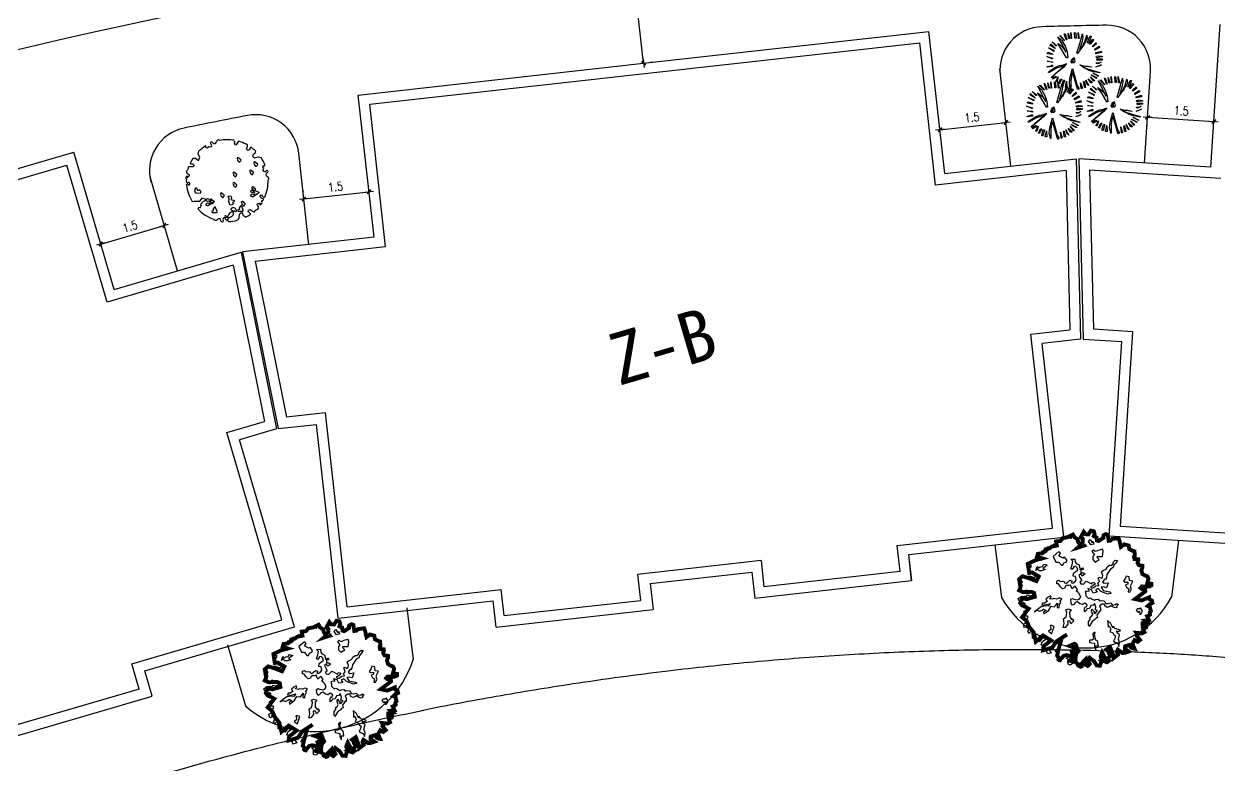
# Model space of a CAD drawing. Extents: x 1035948 to 1665131, y -158296 to 142149.
# Drawn here: x 1372207 to 1405275, y 63970 to 84480 of the extents above; entities that cross this region are included whole.
import ezdxf
from ezdxf.enums import TextEntityAlignment as Align

# ---------------------------------------------------------------- set-up
doc = ezdxf.new("R2010")
doc.units = 0
doc.header["$LTSCALE"] = 200
doc.header["$MEASUREMENT"] = 0
doc.layers.get('0').update_dxf_attribs({"linetype": 'CONTINUOUS'})
doc.layers.get('DEFPOINTS').update_dxf_attribs({"linetype": 'CONTINUOUS'})
for name, color, linetype in [('DL', 21, 'CONTINUOUS'), ('LMLK', 123, 'CONTINUOUS'), ('WLL1', 7, 'CONTINUOUS'), ('枸骨球', 7, 'CONTINUOUS'), ('紫薇', 7, 'CONTINUOUS'), ('香樟', 7, 'CONTINUOUS')]:
    doc.layers.add(name, color=color, linetype=linetype)
doc.styles.add('DIM_FONT', font='SIMPLEX.shx', dxfattribs={"width": 0.8})
doc.styles.add('H1', font='SimSun.ttf')
doc.styles.add('HZTXT', font='COMPLEX', dxfattribs={"width": 0.75, "bigfont": 'HZTXT'})
doc.dimstyles.new('DIMN80', dxfattribs={"dimscale": 0.8, "dimtxt": 300, "dimasz": 1, "dimexe": 250, "dimexo": 300, "dimgap": 150, "dimtad": 1, "dimdec": 0, "dimzin": 0, "dimdsep": 46, "dimtxsty": 'DIM_FONT', "dimblk": '_DIMX', "dimcen": 0.09, "dimclrt": 7, "dimadec": 0, "dimazin": 0, "dimtfac": 1, "dimtdec": 0, "dimtix": 1, "dimtmove": 2, "dimatfit": 3, "dimldrblk": '_DIMX', "dimfxl": 0, "dimtolj": 1, "dimtzin": 0, "dimarcsym": 0})

# ---------------------------------------------------------------- blocks, each defined once
blk = doc.blocks.new('ZW13')
at = {"layer": '紫薇', "color": 3}
for p, q in [((243, 1809), (253, 1845)), ((274, 1753), (243, 1809)), ((250, 1705), (274, 1753)), ((274, 1655), (250, 1705)), ((324, 1670), (274, 1655)), ((422, 1828), (324, 1670)), ((-1033, 1582), (-1063, 1618)), ((-1046, 1548), (-1033, 1582)), ((-990, 1515), (-1046, 1548)), ((-924, 1578), (-990, 1515)), ((-822, 1560), (-924, 1578)), ((1517, 686), (1559, 736)), ((1568, 611), (1517, 686)), ((1532, 513), (1568, 611)), ((1559, 736), (1590, 717)), ((1590, 717), (1631, 741)), ((-1674, -896), (-1580, -884)), ((-1580, -884), (-1329, -883)), ((-1329, -883), (-1200, -731)), ((-1180, -902), (-1297, -1025)), ((-1297, -1025), (-1261, -1091)), ((-1200, -731), (-1060, -788)), ((-1091, -884), (-1180, -902)), ((-1060, -788), (-1091, -884)), ((-35, -659), (75, -637)), ((-4, -790), (-35, -659)), ((-17, -900), (-4, -790)), ((13, -991), (-17, -900)), ((52, -1068), (13, -991)), ((137, -1054), (52, -1068)), ((75, -637), (95, -676)), ((105, -728), (84, -803)), ((84, -803), (229, -858)), ((95, -676), (105, -728)), ((179, -1005), (137, -1054)), ((216, -923), (158, -948)), ((158, -948), (179, -1005)), ((229, -858), (216, -923)), ((1404, -656), (1418, -610)), ((1436, -724), (1404, -656)), ((1418, -610), (1460, -598)), ((1474, -759), (1436, -724)), ((1460, -598), (1497, -635)), ((1540, -768), (1474, -759)), ((1497, -635), (1551, -696)), ((1551, -696), (1600, -704)), ((-1364, -1174), (-1421, -1230)), ((-1302, -1175), (-1364, -1174)), ((-1302, -1175), (-1261, -1091)), ((-728, -1322), (-797, -1354)), ((-797, -1354), (-767, -1396)), ((-767, -1396), (-581, -1396)), ((-767, -1396), (-767, -1396)), ((-675, -1166), (-736, -1251)), ((-736, -1251), (-725, -1257)), ((-546, -1346), (-611, -1174))]:
    blk.add_line(p, q, dxfattribs=at)
at = {"layer": '紫薇', "color": 6}
for p, q in [((1075, 1145), (1086, 1208)), ((-1482, -524), (-1546, -426)), ((-1538, -337), (-1485, -277)), ((-1307, -535), (-1482, -524)), ((-1481, -278), (-1431, -379)), ((-1431, -379), (-1353, -379)), ((-1285, -480), (-1307, -535)), ((456, -1259), (387, -1292)), ((387, -1292), (417, -1333)), ((417, -1333), (417, -1333)), ((417, -1333), (603, -1333)), ((509, -1103), (448, -1188)), ((448, -1188), (459, -1194)), ((638, -1283), (573, -1112))]:
    blk.add_line(p, q, dxfattribs=at)
at = {"layer": '紫薇', "color": 3}
for points in [[(996, 1554, 0.458896), (940, 1494, -1.384087), (802, 1522, 0.154486), (834, 1666, 0.399915), (802, 1694, 0.046838), (770, 1690, -0.59472)], [(-1754, 851, 0.458896), (-1685, 807, -1.384087), (-1689, 666, 0.154486), (-1836, 672, 0.399915), (-1858, 637, 0.046838), (-1848, 606, -0.59472)], [(1091, -370), (1320, -458, -0.607385), (1327, -523), (1091, -680, -1.869813), (1091, -566, 1.869813), (1091, -484, -1.869813), (1091, -370, -3.299345)], [(-928, -774), (-699, -862, -0.607385), (-692, -927), (-928, -1084, -1.869813), (-928, -969, 1.869813), (-928, -888, -1.869813), (-928, -774, -3.299345)], [(1200, -1282, 0.03423), (1256, -1262, 0.063985), (1294, -1239, 0.500016), (1289, -1073, -0.670073), (1307, -992, 0.019354), (1401, -973, -1.005451), (1407, -997, 1.082377), (1421, -1042, 0.409629), (1480, -903, -0.56295), (1521, -849, 0.100146), (1533, -848, 0.066196)], [(-21, -1800, -0.54974), (57, -1596, 0.452185), (192, -1364, -0.925414), (266, -1332, 0.875639), (338, -1307, 0.465482), (118, -1191, 0.808244), (139, -1309, -0.987341), (138, -1363, 0.341272), (-9, -1474, -0.323697), (-201, -1629, 0.546166), (-271, -1751, -1.29929), (-368, -1773, 0.756879), (-537, -1718, -0.622428), (-692, -1698, -1.164409)], [(961, -1481, 0.458896), (923, -1408, -1.384087), (997, -1288, 0.154486), (1121, -1367, 0.399915), (1158, -1347, 0.046838), (1165, -1315, -0.59472)]]:
    blk.add_lwpolyline(points, format="xyb", dxfattribs=at)
for points in [[(-1627, 1070), (-1512, 1066), (-1383, 963), (-1319, 1100), (-1392, 1256), (-1373, 1376)], [(1075, 1145), (1165, 1083), (1331, 1128), (1446, 1088)], [(1189, 1391), (1165, 1279), (1086, 1208)], [(741, -1606), (644, -1546), (583, -1392), (459, -1479), (445, -1650), (369, -1744)]]:
    blk.add_lwpolyline(points, dxfattribs=at)
for centre, radius, start, end in [((-795, 1744), 51.7, 27.9173, 237.5825), ((-868, 1630), 83.4, 303.0151, 57.5825), ((-668, 1812), 92.2, 207.9173, 356.4026), ((-489, 1800), 86.7, 48.8054, 176.4026), ((-84, 49), 1850, 80.2804, 100.8372), ((-84, 49), 1850, 62.488, 74.1006), ((-84, 49), 1850, 62.488, 63.9699), ((-84, 49), 1850, 121.957, 134.1734), ((-84, 49), 1850, 46.511, 54.4587), ((-84, 49), 1850, 21.957, 34.1734), ((-1546, 256), 438, 136.1057, 143.9475), ((-84, 49), 1850, 162.488, 163.9699), ((-84, 49), 1850, 146.511, 154.4587), ((-1848, 175), 108, 142.4288, 217.9242), ((-84, 49), 1850, 178.1396, 182.3727), ((-1915, 227), 23.2, 313.3673, 142.4288), ((-1825, 437), 104, 158.5919, 264.8551), ((-1761, 412), 173, 143.9475, 158.5919), ((-1890, 200), 12.7, 133.3673, 313.9902), ((-1021, -700), 1238, 129.5553, 133.9902), ((-1838, 289), 44.5, 309.5553, 84.8551), ((1609, 546), 83.4, 203.0151, 317.5825), ((-84, 49), 1850, 336.1791, 0.8372), ((1753, 318), 92.2, 107.9173, 256.4026), ((1709, 455), 51.7, 287.9173, 137.5825), ((1711, 144), 86.7, 308.8054, 76.4026), ((-1808, 85), 168, 222.2525, 236.3782), ((-2163, -40), 263, 335.2731, 339.249), ((-84, 49), 1850, 186.1791, 210.7411), ((-1884, -145), 34.6, 31.2858, 159.249), ((-1891, -39), 18, 236.3782, 309.7518), ((-1838, -103), 64.9, 20.3451, 129.7518), ((-1819, -106), 41.5, 211.2858, 313.2681), ((-1826, -99), 51.6, 313.2681, 20.3451), ((-84, 49), 1850, 330.9986, 332.3727), ((1525, -778), 18, 26.3782, 33.1764), ((1391, -844), 168, 12.2525, 26.3782), ((1760, -913), 263, 125.2731, 127.4492), ((-84, 49), 1850, 223.7489, 250.8372), ((-743, -1289), 36.8, 294.914, 60.505), ((-645, -1187), 36.8, 20.6116, 144.353), ((-581, -1359), 36.8, 270, 20.6116), ((-531, -1393), 2.21, 270, 20.6116), ((-160, -1589), 42.9, 25.545, 262.4723), ((-127, -1613), 42.9, 349.4417, 82.4723), ((-70, -1661), 42.9, 286.5981, 110.4312), ((-84, 49), 1850, 296.511, 304.4587), ((-84, 49), 1850, 312.488, 313.9699), ((-142, -1658), 42.9, 138.3085, 269.9924), ((-100, -1709), 42.9, 169.0267, 9.3228), ((-84, 49), 1850, 271.957, 284.1734)]:
    blk.add_arc(centre, radius, start, end, dxfattribs=at)
at = {"layer": '紫薇', "color": 6}
for centre, radius, start, end in [((405, 1047), 42.9, 25.545, 262.4723), ((423, 978), 42.9, 138.3085, 269.9924), ((466, 927), 42.9, 169.0267, 9.3228), ((438, 1023), 42.9, 349.4417, 82.4723), ((496, 975), 42.9, 286.5981, 110.4312), ((1160, 859), 42.9, 25.545, 262.4723), ((1178, 790), 42.9, 138.3085, 269.9924), ((1220, 739), 42.9, 169.0267, 9.3228), ((1193, 835), 42.9, 349.4417, 82.4723), ((1250, 787), 42.9, 286.5981, 110.4312), ((217, 388), 42.9, 25.545, 262.4723), ((235, 319), 42.9, 138.3085, 269.9924), ((277, 268), 42.9, 169.0267, 9.3228), ((250, 364), 42.9, 349.4417, 82.4723), ((307, 316), 42.9, 286.5981, 110.4312), ((971, 482), 42.9, 25.545, 262.4723), ((989, 413), 42.9, 138.3085, 269.9924), ((1031, 362), 42.9, 169.0267, 9.3228), ((1004, 458), 42.9, 349.4417, 82.4723), ((1061, 410), 42.9, 286.5981, 110.4312), ((-1484, -386), 73.6, 137.9903, 212.6767), ((-1483, -279), 2.21, 26.4023, 137.9903), ((-1353, -452), 73.6, 338.152, 90), ((-349, -553), 42.9, 25.545, 262.4723), ((-316, -577), 42.9, 349.4417, 82.4723), ((217, -82), 42.9, 25.545, 262.4723), ((235, -152), 42.9, 138.3085, 269.9924), ((277, -203), 42.9, 169.0267, 9.3228), ((250, -106), 42.9, 349.4417, 82.4723), ((307, -155), 42.9, 286.5981, 110.4312), ((1065, -271), 42.9, 25.545, 262.4723), ((1083, -340), 42.9, 138.3085, 269.9924), ((1125, -391), 42.9, 169.0267, 9.3228), ((1098, -295), 42.9, 349.4417, 82.4723), ((1156, -343), 42.9, 286.5981, 110.4312), ((-820, -836), 42.9, 25.545, 262.4723), ((-802, -905), 42.9, 138.3085, 269.9924), ((-760, -956), 42.9, 169.0267, 9.3228), ((-787, -860), 42.9, 349.4417, 82.4723), ((-730, -908), 42.9, 286.5981, 110.4312), ((-331, -622), 42.9, 138.3085, 269.9924), ((-289, -673), 42.9, 169.0267, 9.3228), ((-258, -625), 42.9, 286.5981, 110.4312), ((594, -930), 42.9, 25.545, 262.4723), ((612, -999), 42.9, 138.3085, 269.9924), ((654, -1050), 42.9, 169.0267, 9.3228), ((627, -954), 42.9, 349.4417, 82.4723), ((684, -1002), 42.9, 286.5981, 110.4312), ((441, -1226), 36.8, 294.914, 60.505), ((539, -1125), 36.8, 20.6116, 144.353), ((603, -1296), 36.8, 270, 20.6116), ((653, -1331), 2.21, 270, 20.6116)]:
    blk.add_arc(centre, radius, start, end, dxfattribs=at)
at = {"layer": '紫薇', "color": 6, "style": 'HZTXT', "oblique": -180, "text_generation_flag": 4, "width": 0.75, "flags": 9}
for tag in ['YSIZE', 'XSIZE']:
    blk.add_attdef(tag, (-67, 18), '', height=0.433, rotation=180, dxfattribs=at)
blk = doc.blocks.new('ZW11')
at = {"layer": '枸骨球', "color": 85, "linetype": 'Continuous'}
for points in [[(-1137, 1845), (-826, 1553), (-588, 1132), (-433, 675), (-378, 235), (-469, 235), (-826, 848), (-1146, 1333), (-991, 1242), (-799, 1059), (-625, 848), (-561, 693), (-533, 693), (-817, 1278), (-1137, 1845)], [(-954, 1937), (-625, 1544), (-680, 1571), (-991, 1909), (-954, 1937)], [(-652, 2065), (-588, 2065), (-442, 1608), (-497, 1635), (-652, 2065)], [(-351, 2120), (-222, 1699), (-286, 1699), (-286, 1727), (-314, 1727), (-351, 2120)], [(-131, 2184), (-76, 1727), (-76, 1699), (-104, 1699), (-131, 2184)], [(143, 2184), (235, 2120), (263, 1727), (171, 1727), (143, 2184)], [(747, 2065), (775, 1781), (720, 1480), (555, 931), (537, 876), (720, 1086), (747, 1086), (381, 565), (354, 565), (354, 601), (327, 601), (546, 1315), (747, 2065)], [(418, 2184), (509, 1699), (445, 1699), (418, 2184)], [(1086, 1974), (1113, 1727), (1012, 1507), (875, 1297), (811, 1086), (747, 1086), (747, 1113), (958, 1525), (1086, 1974)], [(1333, 1882), (1424, 1882), (1241, 1388), (1150, 1388), (1177, 1480), (1333, 1882)], [(-1869, 995), (-1448, 812), (-1448, 720), (-1869, 995)], [(-1686, 1297), (-1320, 931), (-1384, 967), (-1723, 1178), (-1686, 1297)], [(-1567, 1452), (-1229, 1178), (-1229, 1150), (-1293, 1150), (-1567, 1452)], [(1543, 1662), (1607, 1571), (1360, 1297), (1360, 1269), (1296, 1269), (1296, 1360), (1543, 1662)], [(1790, 1388), (1845, 1297), (1543, 1059), (1543, 1086), (1516, 1086), (1543, 1150), (1790, 1388)], [(2028, 1113), (2064, 1022), (1699, 812), (1699, 903), (2028, 1113)], [(-1997, 327), (-1540, 199), (-1540, 171), (-1567, 171), (-1567, 144), (-1595, 144), (-1997, 327)], [(-1906, 656), (-1540, 537), (-1540, 473), (-1933, 537), (-1933, 601), (-1906, 656)], [(107, 263), (171, -48), (107, -167), (-58, -167), (-122, -76), (-85, 62), (6, 181), (107, 235), (107, 263)], [(52, 144), (52, 107), (-76, -167), (-76, -194), (52, -48), (52, 144)], [(2119, 720), (2211, 720), (2211, 629), (1790, 537), (1790, 629), (2119, 720)], [(2001, 382), (2275, 354), (2275, 290), (2183, 290), (1881, 235), (1845, 263), (1817, 290), (1845, 354), (2001, 382)], [(1881, 144), (2275, 144), (2275, 53), (1881, 16), (1881, 53), (1845, 107), (1881, 144)], [(-1960, -39), (-1567, -76), (-1540, -76), (-1540, -130), (-1960, -39)], [(-1631, -350), (-1540, -350), (-1540, -441), (-1960, -496), (-1960, -441), (-1933, -441), (-1631, -377), (-1631, -350)], [(-469, -222), (-689, -496), (-1064, -798), (-1411, -1082), (-1521, -1210), (-1567, -1320), (-1595, -1292), (-1631, -1292), (-1595, -1228), (-680, -405), (-652, -377), (-1229, -570), (-1759, -881), (-1842, -899), (-1869, -899), (-1842, -835), (-1311, -496), (-1000, -368), (-716, -314), (-469, -222)], [(-12, -588), (226, -1430), (354, -1905), (473, -2115), (473, -2179), (445, -2179), (445, -2207), (418, -2207), (418, -2179), (381, -2179), (16, -899), (-12, -899), (-12, -926), (-94, -1219), (-131, -1530), (-131, -2179), (-168, -2179), (-168, -2143), (-250, -1768), (-213, -1356), (-12, -588)], [(564, -314), (994, -405), (1022, -405), (1022, -441), (784, -405), (784, -469), (811, -469), (967, -533), (967, -561), (903, -561), (564, -314)], [(967, -561), (2092, -899), (2092, -926), (1488, -816), (1205, -716), (967, -561)], [(1058, -405), (1452, -469), (1452, -496), (1058, -405)], [(2211, -314), (2092, -387), (1946, -441), (1790, -469), (2211, -314)], [(2183, -103), (2001, -213), (1900, -240), (1845, -222), (1817, -167), (2028, -167), (2183, -103)], [(-1265, -1173), (-1229, -1265), (-1540, -1411), (-1503, -1320), (-1265, -1173)], [(-1110, -1228), (-1201, -1594), (-1293, -1594), (-1293, -1539), (-1265, -1539), (-1110, -1228)], [(-927, -1411), (-835, -1411), (-1018, -1750), (-1018, -1777), (-1046, -1750), (-1082, -1750), (-1082, -1722), (-927, -1411)], [(-716, -1503), (-625, -1503), (-744, -1960), (-808, -1960), (-808, -1932), (-835, -1932), (-716, -1503)], [(-469, -1567), (-442, -2051), (-533, -2051), (-533, -2024), (-561, -2024), (-469, -1567)], [(601, -1686), (747, -2115), (720, -2115), (720, -2143), (656, -2143), (601, -1686)], [(839, -1594), (903, -1594), (994, -2051), (930, -2051), (930, -2024), (903, -2024), (839, -1594)], [(1022, -1503), (1241, -1905), (1177, -1868), (1150, -1868), (1022, -1503)], [(1205, -1384), (1479, -1631), (1479, -1686), (1388, -1686), (1205, -1384)], [(1360, -1228), (1699, -1539), (1634, -1539), (1634, -1567), (1607, -1539), (1360, -1228)], [(1452, -1082), (1845, -1292), (1845, -1356), (1424, -1109), (1452, -1082)], [(1543, -926), (1973, -1137), (1973, -1201), (1543, -926)]]:
    blk.add_lwpolyline(points, dxfattribs=at)
blk = doc.blocks.new('W6')
at = {"color": 0, "linetype": 'ByBlock'}
for points in [[(0.3, 12.2), (0.51, 12.71), (0.94, 12.93), (1.29, 12.68), (1.29, 12.38), (1.38, 12.03), (1.59, 12.03), (1.98, 12.42), (2.49, 12.59), (2.58, 12.38), (2.79, 12.38), (3.05, 12.54), (3.31, 12.2), (3.26, 11.86), (3.43, 11.9), (3.91, 12.2), (4.21, 12.24), (4.29, 11.86), (4.17, 11.43), (4.64, 11.68), (4.68, 11.05), (5.03, 11), (5.11, 11.43), (5.11, 11.77), (5.59, 11.73), (5.71, 11.82), (5.8, 11.43), (5.59, 11.08), (5.92, 11.08), (6.27, 11.43), (6.53, 11.08), (6.44, 10.73), (6.44, 10.4), (6.4, 9.96), (6.71, 10.05), (6.87, 10.4), (7.18, 10.05), (7.56, 10.35), (7.69, 10.65), (7.81, 10.4), (8.11, 10.4), (7.9, 10.01), (7.69, 9.63), (8.08, 9.32), (8.25, 9.66), (8.37, 9.37), (8.76, 9.54), (9.15, 9.63), (9.23, 9.24), (8.93, 8.89), (8.59, 8.72), (8.59, 8.33), (8.76, 7.86), (8.93, 8.21), (9.28, 7.86), (9.28, 8.38), (9.62, 8.51), (9.71, 8.77), (9.84, 8.29), (9.97, 7.98), (9.71, 7.73), (9.67, 7.47), (10, 7.6), (10.05, 7.17), (10.05, 6.91), (9.79, 6.74), (9.58, 6.53), (9.79, 6.27), (10.05, 6.53), (10.31, 6.7), (10.74, 6.4), (11.12, 6.02), (10.95, 5.88), (10.27, 5.79), (9.92, 5.41), (9.67, 5.02), (8.93, 5.28), (9.41, 4.6), (10.05, 4.72), (10.53, 5.02), (11.09, 4.77), (11.39, 5.11), (11.68, 4.72), (11.68, 4.34), (11.17, 4.42), (10.65, 4.34), (9.88, 3.83), (10.65, 3.56), (11.09, 3.74), (11.98, 3.39), (12.19, 3.44), (12.33, 2.92), (11.86, 2.67), (11.3, 2.58), (11.12, 2.11), (10.74, 1.67), (11.17, 1.41), (11.98, 1.63), (12.33, 1.25), (12.07, 0.81), (11.65, 1.02), (11.09, 0.81)], [(11.09, 0.81), (11.72, 0.34), (12.03, 0.04), (12.33, 0.17), (12.59, -0.13), (12.24, -0.47), (11.86, -0.52), (11.6, -1.03), (11.25, -0.64), (10.83, -0.99), (10.7, -1.42), (11.6, -1.64), (11.39, -1.64), (11.81, -1.33), (12.19, -1.89), (12.03, -2.27), (11.56, -2.32), (11.17, -2.27), (10.95, -2.59), (10.74, -2.27), (10.39, -2.5), (10.53, -3.05), (11.09, -3.31), (11.21, -3.66), (11.56, -3.48), (11.51, -3.99), (11.3, -4.22), (10.86, -4.13), (10.48, -4.22), (10.05, -3.99), (9.84, -4.22), (9.79, -4.55), (9.32, -4.3), (8.9, -3.83), (8.25, -3.61), (7.69, -3.57), (7.22, -3.22), (7.43, -3.78), (8.16, -3.95), (7.9, -4.3), (8.16, -4.81), (8.46, -4.51), (9.06, -5.11), (9.41, -5.71), (9.97, -5.29), (10.18, -5.97), (9.75, -6.06), (9.32, -6.49), (9.53, -6.74), (9.06, -6.97), (8.81, -6.66), (8.55, -7.09), (7.95, -6.83), (7.52, -6.23), (6.96, -6.27), (6.87, -6.74), (7.34, -6.88), (8.04, -7.39), (7.73, -7.65), (7.99, -8.04), (7.9, -8.25), (7.34, -8.08), (7.3, -8.34), (7.43, -8.64), (7.13, -8.64), (6.78, -8.64), (6.62, -8.81), (6.32, -8.42), (6.23, -8.98), (6.53, -9.28), (6.06, -9.49), (5.89, -9.28), (5.33, -9.23), (5.06, -9.84), (5.37, -9.79), (5.45, -10.1), (4.81, -10.27), (4.64, -9.97), (4.17, -9.58), (3.96, -9.84), (3.73, -9.46), (3.4, -9.49), (3.4, -10.02), (3.87, -10.23), (3.61, -10.49), (3.22, -10.44), (2.96, -10.05), (2.58, -10.18), (2.28, -9.79), (1.8, -9.41), (2.06, -9.32), (1.72, -9.97), (1.12, -9.97), (0.94, -10.32), (1.24, -10.23), (1.46, -10.53), (1.33, -10.7), (0.26, -11.21), (-0.13, -10.65), (-0.17, -10.05), (-0.04, -9.79), (-0.39, -9.54), (-0.26, -9.02), (-0.42, -8.6), (-0.73, -8.34), (-0.95, -8.81), (-0.82, -9.32), (-1.25, -9.67), (-1.07, -9.93), (-0.9, -10.32), (-1.29, -11.21), (-1.72, -10.79), (-2.07, -10.4), (-2.37, -10.65), (-2.66, -10.4), (-3.17, -10.74), (-3.61, -10.61), (-3.96, -10.1), (-3.61, -9.63), (-3.82, -9.16), (-3.61, -8.64), (-3.48, -8.25), (-3.73, -8.04), (-4.03, -8.64), (-4.29, -8.37), (-4.43, -8.69), (-4.34, -9.23), (-4.94, -9.23), (-5.54, -8.81), (-5.89, -9.23), (-6.15, -8.85), (-6.31, -8.51), (-6.75, -8.34), (-6.62, -8.08), (-6.7, -7.52), (-6.75, -7.22), (-6.62, -7.09), (-6.87, -6.79), (-7.39, -7.44), (-7.22, -7.83), (-7.99, -7.6), (-7.99, -7.09), (-8.38, -6.88), (-8.25, -6.41), (-7.95, -6.27), (-8.34, -5.88), (-8.76, -6.18), (-8.81, -6.18), (-9.06, -5.85), (-8.72, -5.55), (-9.06, -5.03), (-9.32, -5.08), (-9.53, -4.81), (-9.28, -4.69), (-9.23, -4.13), (-10.06, -4.34), (-10.06, -3.92), (-10.06, -3.48), (-10.3, -3.39), (-10.57, -3.22), (-10.62, -3.01), (-10.74, -2.32), (-10.86, -2.24), (-10.78, -2.15), (-10.53, -1.68), (-11, -1.55), (-11.21, -1.38), (-10.74, -1.12), (-10.3, -0.47), (-9.88, -0.47), (-9.32, 0), (-9.02, -0.31), (-9.02, 0.39), (-9.32, 0.73), (-9.76, 0.13), (-9.92, 0.39), (-10.44, 0.39), (-10.62, 0), (-11.04, 0.08), (-11.21, 0.25), (-11.77, 0.6), (-11.39, 0.86), (-11.21, 1.5), (-11.95, 1.67), (-11.81, 2.36), (-11.25, 2.53), (-10.95, 2.44), (-10.78, 2.83), (-10.14, 2.92), (-10.06, 3.22), (-10.23, 3.48), (-10.62, 4.07), (-11.04, 4.21), (-11.3, 4.51), (-11.16, 4.86), (-10.78, 4.98), (-10.09, 5.02), (-10.14, 5.37), (-10.53, 5.76), (-10.3, 6.35), (-10.57, 6.79), (-10.18, 7.05), (-9.45, 6.96), (-8.97, 7.12), (-9.06, 7.65), (-9.5, 7.98), (-9.23, 8.42), (-8.59, 8.72), (-8.29, 9.19), (-8.38, 9.63), (-7.43, 9.71), (-7.39, 9.54), (-6.75, 9.66), (-6.75, 9.93), (-6.78, 10.26), (-6.66, 10.35), (-6.62, 10.35), (-6.15, 10.19), (-5.63, 10.49), (-5.68, 10.65), (-5.63, 11.08), (-5.36, 11.08), (-4.94, 10.87), (-4.17, 10.91), (-4.17, 11.05), (-3.96, 11.34), (-4, 11.56), (-3.87, 11.9), (-3.31, 12.15), (-2.49, 11.94), (-2.28, 12.42), (-2.49, 12.68), (-2.1, 12.68), (-1.93, 12.38), (-1.84, 11.59), (-1.98, 11), (-1.72, 10.78), (-1.46, 10.96), (-1.37, 11.56), (-1.03, 11.59), (-0.73, 11.05), (0.05, 10.01), (0.35, 9.75), (0.6, 10.91), (0.26, 11.26), (0, 11.73), (0.05, 12.24), (0.3, 12.2)]]:
    blk.add_lwpolyline(points, dxfattribs=at)
for points in [[(2.49, 11.09), (1.89, 10.75), (2.11, 10.53), (2.11, 10.19), (2.36, 9.93), (2.71, 10.27), (2.54, 10.53), (3.09, 10.61), (2.97, 10.83)], [(-1.81, 8.94), (-2.27, 9.03), (-2.87, 9.33), (-2.96, 8.73), (-3.65, 8.68), (-3.78, 8.16), (-3.39, 8.04), (-2.84, 7.7), (-2.66, 8), (-2.71, 8.47), (-2.32, 8.43), (-2.19, 8.04), (-1.67, 8.29), (-1.5, 8.64), (-0.94, 8.51), (-0.9, 8.81), (-1.46, 9.11)], [(-0.6, 0.91), (-0.21, 0.91), (0.26, 1.42), (0.13, 1.72), (0.34, 2.06), (0.56, 2.45), (0.43, 2.66), (0.39, 3.14), (0.69, 3.35), (0.6, 3.69), (0.64, 4.13), (0.91, 4.38), (1.12, 4.47), (1.16, 4.94), (1.03, 5.33), (1.42, 5.72), (1.33, 6.19), (1.16, 6.49), (1.33, 6.71), (1.46, 6.66), (1.67, 6.41), (1.81, 6.53), (1.94, 6.23), (1.81, 5.89), (1.55, 5.41), (1.72, 5.11), (1.85, 4.77), (1.59, 4.34), (1.25, 4.26), (1.25, 3.87), (1.55, 3.39), (1.98, 3.57), (2.54, 3.57), (2.49, 3.35), (2.79, 3.18), (3.18, 2.88), (3.66, 3.01), (3.82, 2.71), (4.08, 2.49), (4.34, 2.06), (5.24, 1.51), (4.94, 1.42), (4.34, 1.42), (4, 1.72), (3.61, 1.68), (3.44, 1.97), (3.09, 2.15), (2.54, 1.94), (2.15, 2.02), (2.41, 2.24), (2.67, 2.54), (2.84, 2.36), (2.92, 2.58), (2.41, 3.01), (2.28, 2.63), (1.76, 2.71), (1.12, 2.49), (1.46, 2.24), (1.51, 1.85), (2.06, 1.59), (2.11, 1.12), (2.33, 1.03), (2.62, 0.69), (2.06, 0.69), (1.67, 0.86), (1.81, 0.99), (1.37, 1.16), (1.07, 0.69), (1.33, 0.3), (1.21, -0.13), (0.86, -0.56), (0.99, -0.99), (1.25, -1.12), (1.46, -1.46), (1.07, -1.72), (0.39, -1.76), (0.22, -1.46), (0.34, -1.2), (0.48, -0.6), (0.34, -0.26), (0, 0), (-0.64, -0.26), (-0.81, -0.43), (-1.12, -0.82), (-1.37, -0.56), (-1.97, -0.99), (-1.76, -1.24), (-1.46, -1.54), (-2.15, -1.81), (-2.06, -2.15), (-2.06, -2.57), (-1.89, -2.75), (-1.63, -2.84), (-1.5, -3.26), (-1.93, -3.65), (-2.36, -3.95), (-2.41, -4.26), (-2.87, -4.26), (-3.01, -3.91), (-2.79, -3.69), (-2.84, -3.26), (-2.75, -2.92), (-2.57, -2.88), (-2.49, -2.62), (-2.71, -2.32), (-3.01, -1.93), (-2.87, -1.51), (-2.62, -1.72), (-2.49, -1.46), (-2.62, -1.08), (-3.05, -0.82), (-3.69, -0.9), (-3.74, -1.33), (-4.29, -1.29), (-4.64, -0.82), (-4.81, -0.51), (-5.24, -0.6), (-5.54, -0.94), (-5.45, -1.24), (-4.98, -1.51), (-5.11, -1.76), (-5.8, -1.51), (-6.44, -1.42), (-6.79, -1.76), (-6.83, -1.03), (-6.31, -0.99), (-6.01, -0.78), (-5.84, -0.34), (-4.98, -0.09), (-5.24, 0.3), (-4.94, 0.48), (-4.86, 0.04), (-4.38, 0.04), (-4.38, 0.48), (-4.17, 0.82), (-3.78, 0.26), (-4.17, 0), (-3.9, -0.3), (-3.52, -0.17), (-2.96, 0.18), (-2.71, -0.13), (-2.41, 0), (-2.36, 0.26), (-2.32, 0.48), (-2.87, 0.99), (-2.71, 1.33), (-2.36, 2.02), (-2.66, 2.11), (-2.57, 2.41), (-2.32, 2.58), (-2.02, 2.15), (-1.84, 1.76), (-1.59, 2.02), (-1.72, 2.36), (-2.02, 2.71), (-2.06, 3.27), (-2.49, 3.09), (-2.79, 3.35), (-3.48, 3.14), (-3.6, 3.39), (-3.39, 3.74), (-3.52, 3.91), (-3.9, 4), (-4.56, 3.74), (-4.81, 4.08), (-5.02, 4.56), (-5.41, 4.73), (-5.71, 5.16), (-5.71, 5.54), (-5.93, 5.76), (-6.35, 5.89), (-6.62, 6.19), (-6.57, 6.58), (-6.1, 6.32), (-5.71, 5.93), (-5.28, 5.84), (-5.02, 5.33), (-4.04, 4.69), (-3.48, 4.6), (-3.14, 4.43), (-3.22, 4.26), (-2.71, 3.91), (-2.49, 4.21), (-2.57, 4.94), (-1.67, 4.64), (-1.84, 4.08), (-1.76, 3.69), (-1.16, 4.04), (-0.94, 5.24), (-0.73, 5.46), (-0.56, 4.86), (-1.03, 3.61), (-1.54, 3.14), (-1.29, 2.66), (-0.86, 2.97), (-0.73, 2.24), (-1.33, 1.94), (-1.54, 1.29), (-1.07, 1.51), (-1.03, 1.08), (-0.99, 0.82)], [(7.52, 6.75), (6.75, 6.96), (6.41, 6.53), (6.02, 6.41), (6.19, 6.71), (5.97, 7.18), (5.84, 6.88), (5.63, 6.19), (5.2, 5.8), (5.5, 5.76), (4.64, 5.33), (4.17, 4.81), (4.69, 4.86), (5.37, 4.9), (5.15, 5.11), (5.76, 5.38), (6.14, 5.2), (6.41, 5.76), (6.83, 5.98), (6.96, 6.23), (7.39, 6.14), (7.9, 5.89), (8.08, 6.19), (8.34, 6.66), (8.85, 6.83), (8.17, 6.96)], [(-10.35, 1.72), (-9.75, 2.06), (-9.97, 2.24), (-9.49, 2.36), (-9.37, 1.85), (-9.97, 1.42)], [(-6.72, 2.16), (-6.29, 2.6), (-6.72, 3.32), (-7.15, 2.89), (-7.29, 3.03), (-7.29, 3.9), (-8.16, 4.03), (-8.59, 3.9), (-8.44, 3.32), (-8.3, 3.03), (-8.16, 2.6), (-8.44, 2.31), (-8.16, 2.02), (-7.58, 2.45), (-7.29, 2.16)], [(8.71, 2.74), (8.71, 3.17), (7.85, 3.03), (7.7, 2.74), (6.84, 2.45), (6.26, 2.6), (6.55, 2.16), (7.55, 2.31), (7.7, 2.02), (7.7, 1.59), (8.13, 1.59), (8.28, 2.45), (8.86, 2.45), (9.44, 2.74)], [(2.28, -1.72), (2.67, -2.02), (3.52, -1.97), (4.04, -1.59), (3.87, -1.42), (4.3, -1.29), (4.77, -1.76), (4.26, -1.93), (4.3, -2.36), (4.86, -2.32), (5.45, -2.75), (5.45, -3.14), (4.73, -2.96), (3.91, -3.09), (3.52, -2.62), (2.75, -2.49), (2.28, -2.66), (2.11, -2.27)], [(9.45, -0.69), (8.98, -0.82), (8.81, -1.08), (8.64, -0.73), (8.29, -1.16), (8.55, -1.38), (8.47, -1.81), (8.81, -2.02), (9.24, -1.46), (8.9, -1.38), (9.54, -0.99), (9.84, -1.59), (10.27, -1.03), (9.8, -0.26)], [(-6.29, -2.6), (-6.57, -2.45), (-7.15, -2.88), (-7, -3.17), (-7.29, -3.75), (-7.43, -3.89), (-7.87, -3.6), (-8.16, -3.89), (-7.29, -4.9), (-6.29, -4.47), (-6.29, -3.89), (-5.71, -3.46), (-5.71, -3.17), (-6.14, -3.03)], [(2.62, -8.29), (2.36, -7.73), (2.54, -7.31), (2.33, -6.88), (2.15, -6.66), (2.41, -6.19), (2.67, -6.66), (3.01, -6.58), (2.75, -6.19), (2.33, -5.71), (1.64, -5.29), (1.72, -4.77), (1.51, -4.51), (1.07, -4.17), (1.85, -4.21), (1.89, -3.83), (1.25, -3.78), (0.99, -3.53), (0.73, -3.65), (0.3, -3.35), (0.13, -3.78), (0.34, -4.29), (0.26, -4.81), (0.39, -5.07), (0.3, -5.59), (0, -5.29), (-0.26, -5.41), (0, -5.84), (0.34, -6.23), (0.78, -6.01), (1.07, -6.49), (1.07, -6.83), (1.42, -6.96), (1.33, -6.19), (1.16, -5.46), (1.64, -5.84), (1.59, -6.36), (1.72, -7.09), (2.02, -7.48)], [(-5.5, -7.82), (-5.24, -7.52), (-5.45, -7.26), (-5.5, -6.83), (-5.89, -6.62), (-5.71, -6.01), (-5.37, -6.44), (-5.15, -6.79), (-4.94, -6.36), (-4.72, -7.01), (-4.72, -7.48), (-5.07, -7.65), (-4.77, -8.04)], [(6.55, -5.19), (6.11, -5.04), (5.25, -4.76), (5.11, -5.19), (5.11, -5.48), (5.54, -5.33), (5.83, -5.33), (6.11, -5.77)]]:
    blk.add_lwpolyline(points, close=True, dxfattribs=at)
blk = doc.blocks.new('ZW01')
at = {"layer": '香樟', "color": 3, "const_width": 115, "elevation": 48501}
blk.add_lwpolyline([(-321, 1541), (-239, 1614), (-313, 1702), (-326, 1782), (-421, 1846), (-459, 1913), (-467, 1926), (-623, 1848), (-771, 1819), (-839, 1735), (-966, 1721), (-944, 1602), (-1100, 1569), (-1157, 1518), (-1278, 1489), (-1310, 1420), (-1376, 1373), (-1505, 1356), (-1530, 1267), (-1376, 1222), (-1571, 1169), (-1803, 1059), (-1762, 793), (-1672, 807), (-1479, 689), (-1548, 550), (-1757, 631), (-1957, 694), (-2059, 607), (-2019, 360), (-2057, 276), (-1941, 224), (-1693, 232), (-1615, 198), (-1595, 86), (-1827, 17), (-1966, 40), (-2028, -95), (-1976, -164), (-1884, -207), (-1777, -264), (-1970, -519), (-1835, -629), (-1762, -802), (-1629, -966), (-1565, -1241), (-1352, -1057), (-1116, -1204), (-1337, -1377), (-1352, -1496), (-1083, -1418), (-949, -1227), (-642, -1029), (-797, -1129), (-871, -1391), (-935, -1652), (-842, -1773), (-742, -1660), (-651, -1637), (-473, -1689), (-558, -1807), (-409, -1837), (-501, -1547), (-402, -1498), (-459, -1403), (-566, -1367), (-450, -1314), (-416, -1304), (-378, -1334), (-345, -1431), (-302, -1524), (-370, -1594), (-409, -1837), (-409, -1837), (-323, -1899), (-317, -1943), (-241, -1983), (-207, -1969), (-208, -1883), (-98, -1770), (-90, -1924), (-33, -1958), (30, -1900), (-29, -1792), (24, -1716), (160, -1822), (235, -1945), (333, -1952), (388, -1780), (349, -1681), (395, -1559), (483, -1723), (384, -1790), (540, -1851), (603, -1802), (548, -1752), (670, -1620), (519, -1475), (632, -1397), (716, -1617), (731, -1730), (866, -1625), (830, -1540), (859, -1477), (993, -1576), (1078, -1568), (1183, -1531), (1070, -1455), (1075, -1378), (1199, -1340), (1244, -1411), (1306, -1442), (1352, -1448), (1294, -1310), (1316, -1265), (1355, -1195), (1445, -1245), (1515, -1191), (1423, -1078), (1441, -1040), (1404, -979), (1568, -996), (1646, -958), (1646, -958), (1604, -854), (1698, -818), (1702, -767), (1595, -757), (1591, -695), (1732, -672), (1666, -617), (1778, -603), (1724, -490), (1774, -470), (1811, -440), (1802, -383), (1837, -334), (1804, -213), (1745, -186), (1802, -137), (1883, -93), (1866, -25), (1779, 25), (1780, 68), (1560, -22), (1369, 19), (1673, 247), (1667, 302), (1568, 317), (1530, 348), (1567, 393), (1707, 384), (1802, 395), (1852, 423), (1852, 471), (1731, 487), (1765, 623), (1737, 687), (1656, 719), (1583, 764), (1555, 866), (1589, 961), (1589, 1004), (1481, 1020), (1441, 1091), (1465, 1159), (1461, 1196), (1352, 1203), (1338, 1276), (1363, 1302), (1351, 1430), (1293, 1447), (1199, 1493), (1180, 1599), (1050, 1637), (950, 1559), (907, 1747), (880, 1819), (880, 1819), (693, 1796), (646, 1749), (589, 1741), (562, 1918), (505, 1940), (435, 1906), (433, 1827), (291, 1735), (242, 1749), (229, 1840), (149, 1881), (173, 1948), (149, 2024), (62, 2042), (-9, 1931), (-99, 1936), (-149, 2005), (-235, 1846), (-175, 1799), (-185, 1662), (-133, 1602)], close=True, dxfattribs=at)
at = {"layer": '香樟', "color": 51, "xscale": 164.9574594396461, "yscale": 164.9574594396461, "zscale": 164.9574594396461, "rotation": 270}
blk.add_blockref('W6', (-239, 76, 48501), dxfattribs=at)
blk = doc.blocks.new('_DIMX')
blk.add_line((-150, 0), (150, 0))
at = {"const_width": 50}
blk.add_lwpolyline([(-70, -70), (70, 70)], dxfattribs=at)
blk = doc.blocks.new('*D587')
at = {"layer": 'DEFPOINTS', "color": 0}
for p in [(1399378, 81755, 0), (1399378, 81755), (1397551, 81551)]:
    blk.add_point(p, dxfattribs=at)
at = {"layer": 'WLL1', "color": 0, "lineweight": -2}
for p, q in [((1397552, 81552), (1399377, 81755)), ((1397577, 81313), (1397573, 81353)), ((1399405, 81517), (1399400, 81557))]:
    blk.add_line(p, q, dxfattribs=at)
at = {"layer": 'WLL1', "color": 0, "lineweight": -2, "xscale": 0.8, "yscale": 0.8, "zscale": 0.8}
for p, rotation in [((1399378, 81755), 6.367950213523583), ((1397551, 81551), 186.3679502135236)]:
    blk.add_blockref('_DIMX', p, dxfattribs=dict(at, rotation=rotation))
at = {"layer": 'WLL1', "color": 7, "insert": (1398438, 81892), "char_height": 240, "attachment_point": 5, "rotation": 6.368, "style": 'DIM_FONT'}
blk.add_mtext('\\A1;1.5', dxfattribs=at)
blk = doc.blocks.new('*D588')
at = {"layer": 'DEFPOINTS', "color": 0}
for p in [(1403297, 81895, 0), (1405130, 81779), (1405130, 81779)]:
    blk.add_point(p, dxfattribs=at)
at = {"layer": 'WLL1', "color": 0, "lineweight": -2}
for p, q in [((1403282, 81656), (1403284, 81696)), ((1403298, 81895), (1405129, 81779)), ((1405115, 81539), (1405118, 81579))]:
    blk.add_line(p, q, dxfattribs=at)
at = {"layer": 'WLL1', "color": 0, "lineweight": -2, "xscale": 0.8, "yscale": 0.8, "zscale": 0.8}
for p, rotation in [((1403297, 81895), 176.3679502128431), ((1405130, 81779), 356.3679502128431)]:
    blk.add_blockref('_DIMX', p, dxfattribs=dict(at, rotation=rotation))
at = {"layer": 'WLL1', "color": 7, "insert": (1404229, 82076), "char_height": 240, "attachment_point": 5, "rotation": 356.368, "style": 'DIM_FONT'}
blk.add_mtext('\\A1;1.5', dxfattribs=at)
blk = doc.blocks.new('*D589')
at = {"layer": 'DEFPOINTS', "color": 0}
for p in [(1381756, 79836, 0), (1381756, 79836), (1379952, 79634, 0)]:
    blk.add_point(p, dxfattribs=at)
at = {"layer": 'WLL1', "color": 0, "lineweight": -2}
for p, q in [((1379925, 79873), (1379930, 79833)), ((1379953, 79635), (1381755, 79836)), ((1381782, 79597), (1381778, 79637))]:
    blk.add_line(p, q, dxfattribs=at)
at = {"layer": 'WLL1', "color": 0, "lineweight": -2, "xscale": 0.8, "yscale": 0.8, "zscale": 0.8}
for p, rotation in [((1379952, 79634), 186.3679502133116), ((1381756, 79836), 6.367950213311606)]:
    blk.add_blockref('_DIMX', p, dxfattribs=dict(at, rotation=rotation))
at = {"layer": 'WLL1', "color": 7, "insert": (1380827, 79974), "char_height": 240, "attachment_point": 5, "rotation": 6.368, "style": 'DIM_FONT'}
blk.add_mtext('\\A1;1.5', dxfattribs=at)
blk = doc.blocks.new('*D590')
at = {"layer": 'DEFPOINTS', "color": 0}
for p in [(1388981, 86717, 0), (1388981, 86717), (1389352, 83393, 0)]:
    blk.add_point(p, dxfattribs=at)
at = {"layer": 'WLL1', "color": 0, "lineweight": -2}
for p, q in [((1389352, 83394), (1388981, 86716)), ((1389219, 86744), (1389180, 86739)), ((1389590, 83420), (1389551, 83415))]:
    blk.add_line(p, q, dxfattribs=at)
at = {"layer": 'WLL1', "color": 0, "lineweight": -2, "xscale": 0.8, "yscale": 0.8, "zscale": 0.8}
for p, rotation in [((1388981, 86717), 96.36940031343804), ((1389352, 83393), 276.3694003134381)]:
    blk.add_blockref('_DIMX', p, dxfattribs=dict(at, rotation=rotation))
at = {"layer": 'WLL1', "color": 7, "insert": (1389405, 85082), "char_height": 240, "attachment_point": 5, "rotation": 276.3694, "style": 'DIM_FONT'}
blk.add_mtext('\\A1;2.8', dxfattribs=at)
blk = doc.blocks.new('*D558')
at = {"layer": 'DEFPOINTS', "color": 0}
for p in [(1376091, 78904, 0), (1376091, 78904), (1374334, 78389)]:
    blk.add_point(p, dxfattribs=at)
at = {"layer": 'WLL1', "color": 0, "lineweight": -2}
for p, q in [((1374335, 78389), (1376091, 78904)), ((1376159, 78674), (1376148, 78712)), ((1374402, 78159), (1374391, 78197))]:
    blk.add_line(p, q, dxfattribs=at)
at = {"layer": 'WLL1', "color": 0, "lineweight": -2, "xscale": 0.8, "yscale": 0.8, "zscale": 0.8}
for p, rotation in [((1376091, 78904), 16.33790581929521), ((1374334, 78389), 196.3379058192952)]:
    blk.add_blockref('_DIMX', p, dxfattribs=dict(at, rotation=rotation))
at = {"layer": 'WLL1', "color": 7, "insert": (1375145, 78877), "char_height": 240, "attachment_point": 5, "rotation": 16.3379, "style": 'DIM_FONT'}
blk.add_mtext('\\A1;1.5', dxfattribs=at)

msp = doc.modelspace()

# ---------------------------------------------------------------- linework, layer by layer
for points in [[(1426268.52542, 61255.55995), (1426210.80695, 61287.96771), (1426152.90316, 61320.25488), (1425704.55864, 61568.52432), (1425305.97086, 61779.16711), (1424580.437, 62145.034), (1424256.58735, 62302.41154), (1423493.80302, 62659.55599), (1423051.29267, 62856.71846), (1422179.408, 63226.20155), (1421751.05114, 63399.30135), (1420953.53736, 63706.41874), (1420586.45764, 63842.13273), (1419843.19062, 64105.7916), (1419467.00649, 64233.73664), (1418609.28988, 64513.23074), (1418125.24412, 64662.52972), (1417222.6851, 64925.65028), (1416806.10343, 65041.32394), (1415964.07618, 65263.72689), (1415538.63339, 65370.45684), (1414575.21461, 65599.64319), (1414034.94177, 65719.64445), (1412942.15574, 65945.54855), (1412389.63475, 66051.4517), (1411363.88034, 66232.96499), (1410892.34956, 66310.70313), (1409941.75817, 66456.11825), (1409462.70338, 66523.79506), (1408377.39685, 66664.62054), (1407769.17554, 66734.93259), (1406542.7669, 66859.66404), (1405924.57208, 66914.08336), (1404779.15477, 66999.49828), (1404253.25225, 67032.85312), (1403195.72745, 67088.27354), (1402664.10962, 67110.33996), (1401061.58913, 67159.58022), (1399983.02364, 67169.78561), (1398168.04945, 67149.03165), (1397435.90042, 67130.52225), (1395966.14844, 67073.1906), (1395228.55038, 67034.3709), (1393749.42329, 66936.50625), (1393007.9028, 66877.46351), (1391522.46219, 66739.28111), (1390778.55364, 66660.14299), (1389156.25114, 66465.9432), (1388277.70191, 66346.98305), (1386691.74367, 66107.33961), (1385984.10739, 65991.44234), (1384586.75461, 65744.82974), (1383896.99884, 65614.50287), (1383208.91317, 65475.88405)], [(1345191.57688, 44954.16871), (1345232.28457, 45006.3661), (1345273.20979, 45058.52391), (1345590.75828, 45460.78437), (1345876.95921, 45809.11127), (1346404.70574, 46426.96365), (1346642.56326, 46697.27845), (1347208.03675, 47321.4834), (1347539.95714, 47674.35349), (1348201.28401, 48352.10522), (1348529.45093, 48677.31226), (1349146.29039, 49268.80055), (1349432.39148, 49535.84357), (1350015.99626, 50066.28426), (1350313.49695, 50329.68087), (1350996.53723, 50918.96068), (1351385.26445, 51243.74004), (1352115.9908, 51835.25017), (1352455.4926, 52102.94253), (1353146.12831, 52633.50383), (1353497.25937, 52896.37229), (1354297.23157, 53480.10734), (1354749.13998, 53799.5973), (1355669.69496, 54430.30522), (1356138.34861, 54741.5265), (1357014.23788, 55305.38567), (1357419.08071, 55559.32814), (1358239.59968, 56060.84402), (1358655.27051, 56308.41503), (1359601.80986, 56857.76494), (1360135.59124, 57157.6889), (1361218.48805, 57746.73101), (1361767.6104, 58035.85199), (1362791.00538, 58557.3299), (1363263.14878, 58791.3526), (1364217.07412, 59251.19667), (1364698.85164, 59477.01711), (1366157.80999, 60141.80057), (1367148.61644, 60568.07542), (1368830.57141, 61250.41661), (1369512.9794, 61516.3191), (1370890.67635, 62031.49763), (1371585.95981, 62280.77415), (1372987.96921, 62762.19294), (1373694.68645, 62994.33394), (1375118.10145, 63441.00821), (1375834.78797, 63655.53841), (1377406.07997, 64103.44509), (1378262.33542, 64333.28605), (1379817.6713, 64725.23353), (1380515.11156, 64891.84199), (1381899.19195, 65204.4664), (1382585.71818, 65350.85581), (1383273.9089, 65488.95214)]]:
    msp.add_open_spline(points, degree=3, knots=[0.58124204702, 0.58124204702, 0.58124204702, 0.58124204702, 0.58673626876, 0.58673626876, 0.62364828014, 0.62364828014, 0.65259600189, 0.65259600189, 0.69083029568, 0.69083029568, 0.72657735452, 0.72657735452, 0.75634514889, 0.75634514889, 0.78611294327, 0.78611294327, 0.82343382226, 0.82343382226, 0.85477066045, 0.85477066045, 0.88610749863, 0.88610749863, 0.9250346079, 0.9250346079, 0.96396171717, 0.96396171717, 0.99656350244, 0.99656350244, 1.02916528771, 1.02916528771, 1.06988548395, 1.06988548395, 1.11060568018, 1.11060568018, 1.14479067796, 1.14479067796, 1.17897567574, 1.17897567574, 1.2473456713, 1.2473456713, 1.29320663265, 1.29320663265, 1.33906759401, 1.33906759401, 1.38492855536, 1.38492855536, 1.43078951672, 1.43078951672, 1.48488362335, 1.48488362335, 1.52851504439, 1.52851504439, 1.57117558727, 1.57117558727, 1.57117558727, 1.57117558727])
at = {"layer": 'DL'}
for p, q in [((1399513.32925, 80542.33843), (1399212.78597, 83235.34005, 0)), ((1403215.36983, 80624.53065), (1403378.09534, 83165.77559, 0)), ((1380091.82591, 78368.97273), (1379812.12388, 80900.01446, 0)), ((1376459.46642, 77648.63217), (1375697.67239, 80247.38111, 0)), ((1404151.0206, 70182.45742), (1403958.67346, 68620.40809)), ((1399074.326, 70060.97849), (1399258.80284, 68611.34293)), ((1382800.02582, 68325.1304, 0), (1382981.46643, 66895.86672, 0)), ((1377840.90988, 67300.44815), (1378338.51002, 65609.41477))]:
    msp.add_line(p, q, dxfattribs=at)
for centre, radius, start, end in [((1404549.46542, -52752.72282, 0), 140336.10675, 81.4357366178, 129.6823813511), ((1400409.46199, 83200.65791, 0), 1200, 91.725178571, 186.367950214), ((1404504.29444, -52753.79639, 0), 137216.10675, 90.9789086341, 91.7251785712), ((1402180.548, 83242.45907, 0), 1200, 356.336136988, 90.978908634), ((1404453.30877, -52772.01096, 0), 137216.10675, 100.948864244, 101.6951341717), ((1378619.38474, 80768.20645, 0), 1200, 6.306092594, 100.948864244), ((1376882.28159, 80420.40533, 0), 1200, 101.695134172, 196.337905821), ((1401606.29671, 69881.65054), 2669.15884, 208.419305616, 331.801719644), ((1380237.46254, 67777.58565), 2882.18418, 228.787100725, 342.186454117)]:
    msp.add_arc(centre, radius, start, end, dxfattribs=at)
at = {"layer": 'LMLK'}
for p, q in [((1405049.93322, 80514.26436), (1405300.79439, 84466.3105)), ((1389351.90895, 83392.89214, 0), (1397246.8954, 84273.98522)), ((1397686.11098, 80338.41796), (1397246.8954, 84273.98522)), ((1381775.08853, 82257.51893, 0), (1396992.08789, 83955.76034)), ((1397431.83086, 80020.25194), (1396992.61527, 83955.8192)), ((1381456.92251, 82511.79906, 0), (1389351.90895, 83392.89214, 0)), ((1381896.13809, 78576.23179, 0), (1381456.92251, 82511.79906, 0)), ((1382214.30412, 78321.95167, 0), (1381775.08853, 82257.51893, 0)), ((1365965.45742, 78693.7259, 0), (1373587.50107, 80932.38321)), ((1374703.44807, 77132.87504), (1373587.50107, 80932.38321)), ((1397686.11098, 80338.41796), (1401324.41527, 80744.45852)), ((1401324.41527, 80744.45852, 0), (1401443.46921, 75758.90286, 0)), ((1405049.93322, 80514.26436), (1401396.39475, 80746.17738)), ((1401396.39475, 80746.17738, 0), (1401515.44869, 75760.62171, 0)), ((1358700.90141, 76259.90051, 0), (1373391.82383, 80574.74602)), ((1374508.27998, 76775.38739), (1373392.33298, 80574.89556)), ((1401044.00055, 80423.37584, 0), (1397431.83086, 80020.25194)), ((1401044.00055, 80423.37584, 0), (1401149.25113, 76015.85561, 0)), ((1401691.81587, 80438.84552, 0), (1405319.11031, 80208.59838)), ((1401691.81587, 80438.84552, 0), (1401797.06645, 76031.32529, 0)), ((1381895.6107, 78576.17294), (1378257.30642, 78170.13237)), ((1374703.44807, 77132.87504), (1378215.97013, 78164.53185)), ((1378215.97013, 78164.53185, 0), (1379198.94803, 73275.39147, 0)), ((1378257.30642, 78170.13237, 0), (1379240.28431, 73280.992, 0)), ((1378601.60704, 77918.76892, 0), (1382213.77673, 78321.89282)), ((1377995.57096, 77799.63362, 0), (1374508.27998, 76775.38739)), ((1377995.57096, 77799.63362, 0), (1378864.58041, 73477.3501, 0)), ((1378601.60704, 77918.76892, 0), (1379470.61649, 73596.4854, 0)), ((1400065.10654, 75894.86334), (1401149.25113, 76015.85561)), ((1400664.03688, 70528.18071), (1400065.10654, 75894.86334)), ((1401443.46921, 75758.90286, 0), (1400383.27256, 75640.58322)), ((1401515.44869, 75760.62171, 0), (1402580.08455, 75693.04259)), ((1402885.75053, 75962.21968), (1401797.06645, 76031.32529)), ((1402543.66712, 70573.06586), (1402885.75053, 75962.21968)), ((1400982.20291, 70273.90059, 0), (1400383.27256, 75640.58322)), ((1402238.00114, 70303.88877, 0), (1402580.08455, 75693.04259)), ((1377817.9165, 73169.93625), (1378864.58041, 73477.3501)), ((1380554.76108, 73717.47766), (1379470.61649, 73596.4854)), ((1381153.69142, 68350.79503), (1380554.76108, 73717.47766)), ((1379339.6624, 67988.78875), (1377817.9165, 73169.93625)), ((1379198.94803, 73275.39147, 0), (1378175.40414, 72974.76816)), ((1379240.28431, 73280.992, 0), (1380300.48095, 73399.31164)), ((1380899.4113, 68032.62901, 0), (1380300.48095, 73399.31164)), ((1379697.15005, 67793.62066, 0), (1378175.40414, 72974.76816)), ((1396370.69078, 70049.03644), (1400664.56427, 70528.23957)), ((1406854.99018, 70299.39913), (1402543.13753, 70573.09947)), ((1396689.38419, 69794.81518), (1400982.73029, 70273.95945, 0)), ((1406548.7946, 70030.25566), (1402237.47154, 70303.92239, 0)), ((1396451.15479, 69328.04308), (1396370.69078, 70049.03644)), ((1396769.32081, 69073.76295), (1396688.8568, 69794.75632)), ((1396769.8482, 69073.82181), (1396689.38419, 69794.81518)), ((1392602.61439, 69628.51288), (1389184.8153, 69247.08105)), ((1392602.61439, 69628.51288), (1392683.07837, 68907.51974)), ((1389184.8153, 69247.08105), (1389265.27928, 68526.0879)), ((1389533.80737, 68996.24117), (1392348.33426, 69310.34686)), ((1392348.33426, 69310.34686), (1392428.79825, 68589.35371)), ((1396451.15479, 69328.04308), (1392683.07837, 68907.51974)), ((1381153.69142, 68350.79503, 0), (1385416.21147, 68826.49907, 0)), ((1385496.67548, 68105.50571, 0), (1385416.21147, 68826.49907, 0)), ((1389533.80737, 68996.24117), (1389614.27136, 68275.24802)), ((1392428.79825, 68589.35371), (1396769.32081, 69073.76295)), ((1380899.4113, 68032.62901, 0), (1385192.7574, 68511.77328, 0)), ((1385273.22141, 67790.77992, 0), (1385192.7574, 68511.77328, 0)), ((1385496.67548, 68105.50571, 0), (1389265.27928, 68526.0879)), ((1385273.22141, 67790.77992, 0), (1389614.27136, 68275.24802)), ((1375194.7444, 66771.39203), (1379340.17155, 67988.93829)), ((1375552.7412, 66576.37348), (1379697.6592, 67793.77021, 0)), ((1375399.18517, 66075.3246), (1375194.7444, 66771.39203)), ((1375756.67281, 65880.15651), (1375552.23205, 66576.22394)), ((1375757.18197, 65880.30606), (1375552.7412, 66576.37348)), ((1371566.20932, 64649.3827), (1375756.67281, 65880.15651)), ((1375399.18517, 66075.3246), (1371761.37741, 65006.87035))]:
    msp.add_line(p, q, dxfattribs=at)

# ---------------------------------------------------------------- block references
at = {"layer": '枸骨球', "ltscale": 20, "xscale": 0.3600000001024455, "yscale": 0.3600000000005821, "zscale": 0.36}
for p in [(1401223.56985, 83459.81002, -27056.10778), (1402336.0301, 82237.00612, -27056.10778), (1400667.33972, 82088.78654, -27056.10778)]:
    msp.add_blockref('ZW11', p, dxfattribs=at)
at = {"layer": '紫薇', "ltscale": 20, "xscale": 0.6119999999646097, "yscale": 0.6120000000009895, "zscale": 0.612}
msp.add_blockref('ZW13', (1377884.37903, 80113.83785, -27056.10778), dxfattribs=at)
at = {"layer": '香樟', "ltscale": 20, "xscale": 0.9359999999869615, "yscale": 0.9360000000015134, "zscale": 0.9359999999999999}
for p in [(1401669.19739, 68546.96634, -72453.09195), (1380797.3999, 66052.34694, -72453.09195)]:
    msp.add_blockref('ZW01', p, dxfattribs=at)

# ---------------------------------------------------------------- texts
at = {"style": 'H1'}
msp.add_text('Z-B', height=1440, rotation=16.367950214, dxfattribs=at).set_placement((1389872.41411, 75565.26292, -0.00002), align=Align.MIDDLE)

# ---------------------------------------------------------------- dimensions: what is measured, and where the dimension line sits
at = {"layer": 'WLL1'}
for p1, p2, text, picture, middle in [((1389351.90895, 83392.89214, 0), (1388980.83324, 86717.13253, 0), '2.8', '*D590', (1389404.88965, 85081.6375)), ((1397550.73053, 81551.48712), (1399377.9488, 81755.40759, 0), '1.5', '*D587', (1398437.72054, 81891.96658)), ((1403296.73258, 81895.15312, 0), (1405130.19943, 81778.77148), '1.5', '*D588', (1404228.66971, 82076.48025)), ((1379951.9749, 79634.4936, 0), (1381755.57075, 79835.77777, 0), '1.5', '*D589', (1380827.1537, 79973.65491)), ((1374334.46557, 78389.1641), (1376091.41276, 78904.19341, 0), '1.5', '*D558', (1375145.42677, 78876.98741))]:
    dim = msp.add_aligned_dim(p1=p1, p2=p2, distance=0, text=text, dimstyle='DIMN80', dxfattribs=at)
    dim.commit()
    dim.dimension.update_dxf_attribs({"geometry": picture, "text_midpoint": middle})

doc.saveas('drawing.dxf')
